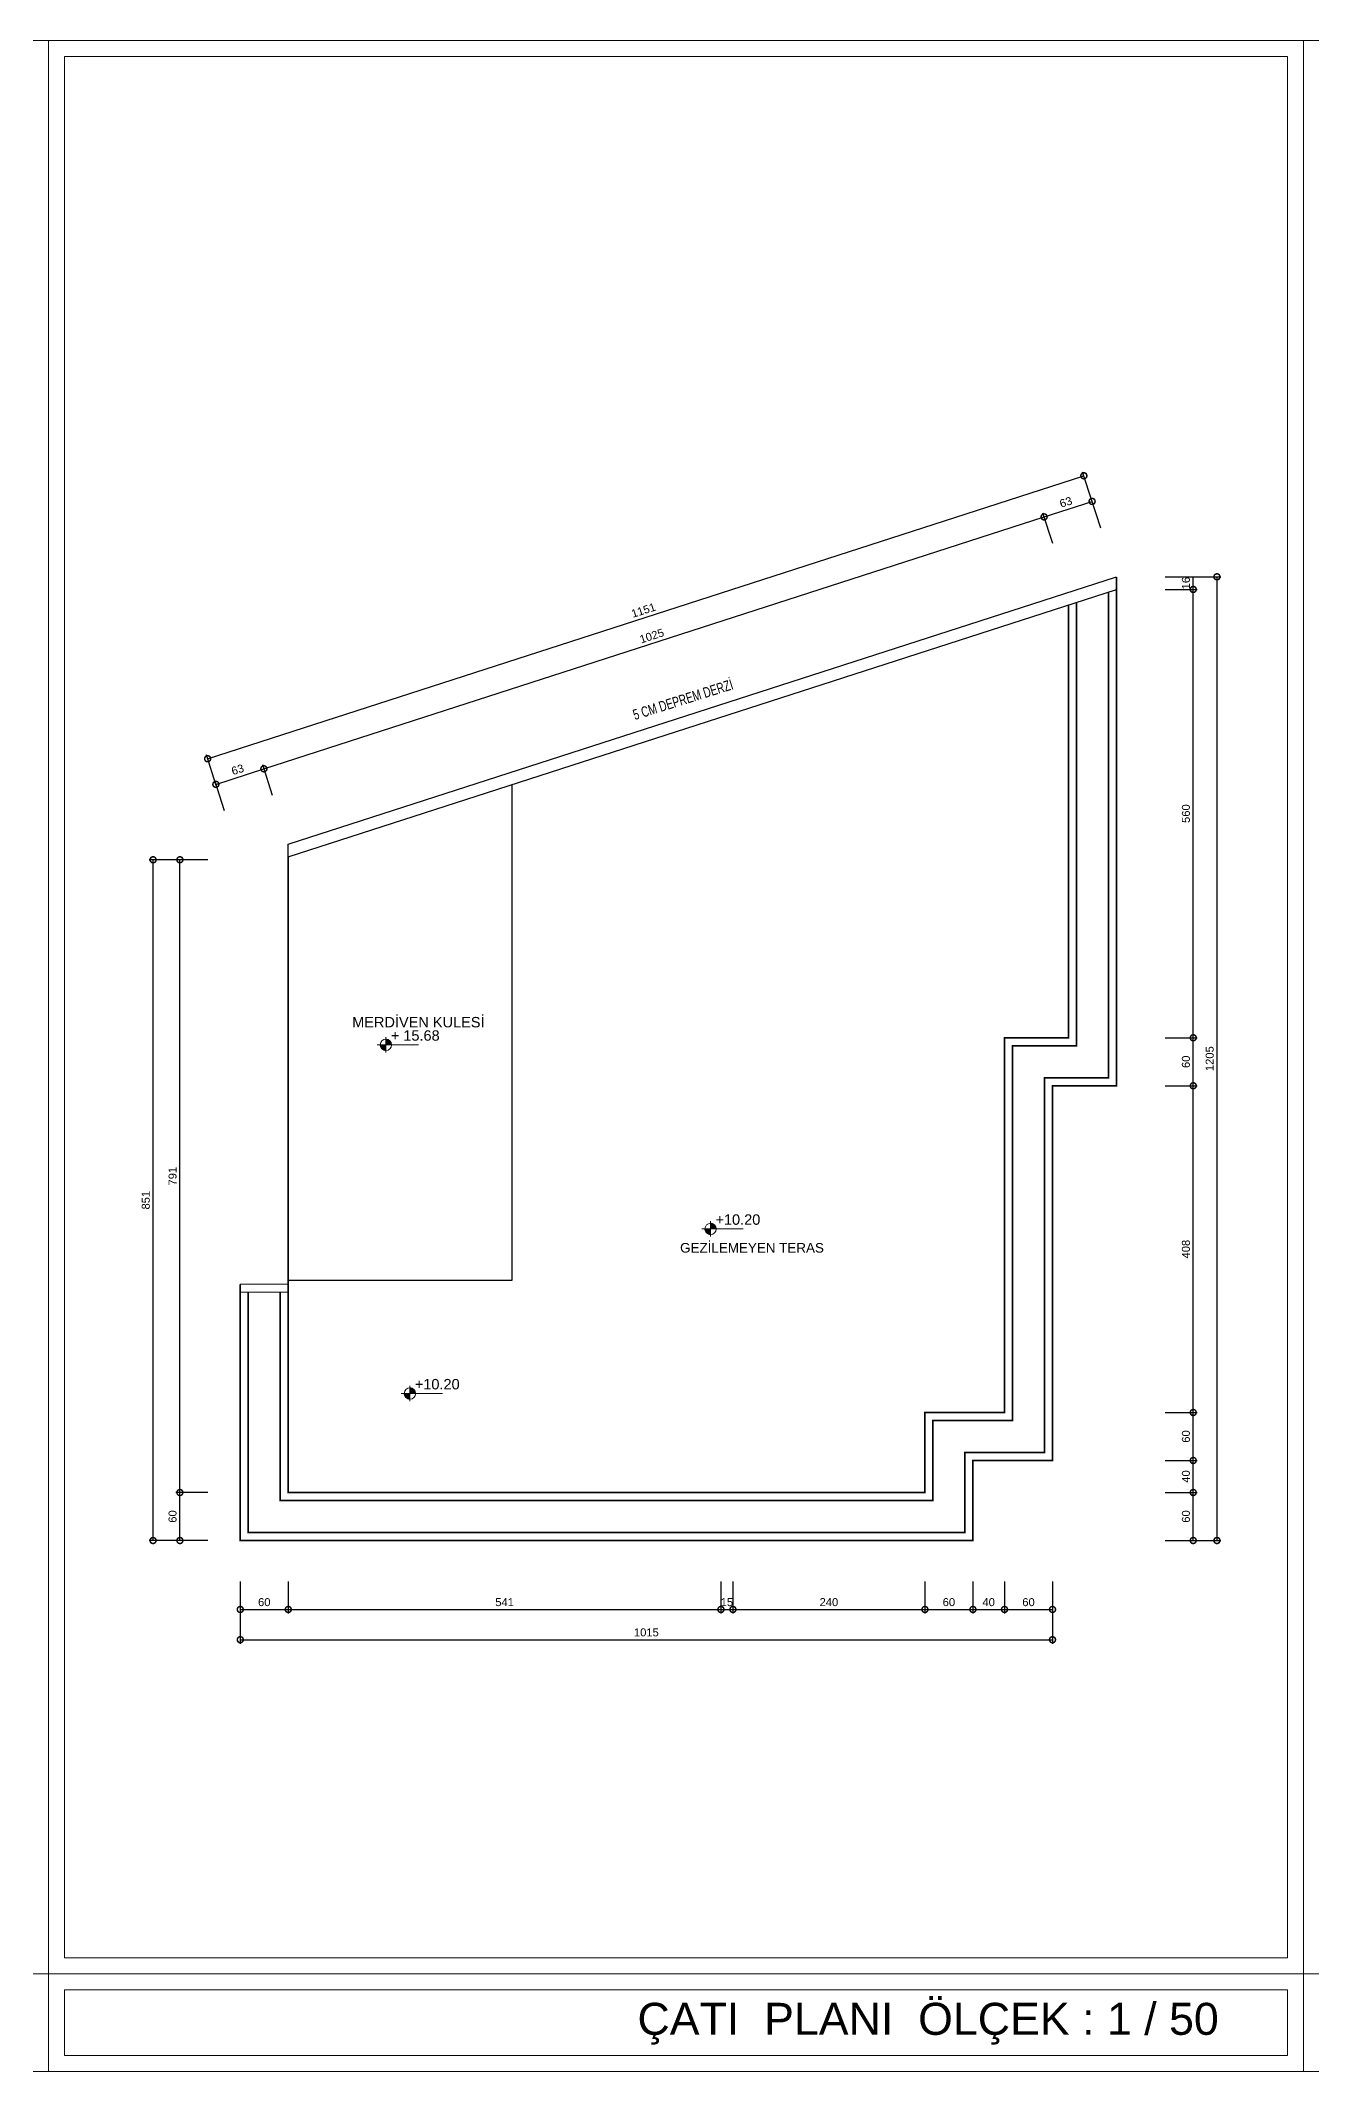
# Model space of a CAD drawing. Header units: millimetres. Extents: x 7519 to 33116, y -1769 to 3101.
# Drawn here: x 22462 to 24051, y 562 to 3101 of the extents above; entities that cross this region are included whole.
import ezdxf

# ---------------------------------------------------------------- set-up
doc = ezdxf.new("R2010")
doc.units = ezdxf.units.MM
doc.linetypes.add('ACAD_ISO04W100', pattern=[30, 24, -3, 0, -3])
for name, color, linetype, lineweight in [('iç ölçü x', 20, 'Continuous', 9), ('KOT_ŞABLON', 6, 'Continuous', 0), ('tarama', 157, 'Continuous', 15)]:
    doc.layers.add(name, color=color, linetype=linetype, lineweight=lineweight)
doc.styles.add('ARIAL', font='arial.ttf', dxfattribs={"height": 10})
doc.styles.get("Standard").update_dxf_attribs({"font": 'arial.ttf'})
doc.dimstyles.new('KESİT', dxfattribs={"dimscale": 0, "dimtxt": 10, "dimasz": 15, "dimexe": 5, "dimexo": 5, "dimgap": 4, "dimtad": 1, "dimdec": 0, "dimdsep": 46, "dimtxsty": 'ARIAL', "dimblk": 'DOTSMALL', "dimcen": -2, "dimclrd": 256, "dimclre": 8, "dimclrt": 4, "dimadec": 0, "dimazin": 0, "dimtfac": 0.533333, "dimtdec": 0, "dimtix": 1, "dimtmove": 2, "dimatfit": 3, "dimldrblk": 'DOTSMALL', "dimfxl": 35, "dimfxlon": 1, "dimtolj": 1, "dimarcsym": 0})

# ---------------------------------------------------------------- blocks, each defined once
blk = doc.blocks.new('_DotSmall')
at = {"color": 0, "linetype": 'ByBlock', "const_width": 0.5}
blk.add_lwpolyline([(-0.0625, 0, 1), (0.0625, 0, 1)], format="xyb", close=True, dxfattribs=at)
blk = doc.blocks.new('*D279')
at = {"layer": 'Defpoints', "color": 0, "lineweight": 100, "transparency": 16777216}
for p in [(22711.7, 1225.9), (22771.7, 1225.9), (22771.7, 1139.7)]:
    blk.add_point(p, dxfattribs=at)
at = {"layer": 'iç ölçü x', "color": 8, "lineweight": -2, "transparency": 16777216}
for p, q in [((22711.7, 1174.7), (22711.7, 1134.7)), ((22771.7, 1174.7), (22771.7, 1134.7))]:
    blk.add_line(p, q, dxfattribs=at)
at = {"layer": 'iç ölçü x', "lineweight": -2, "transparency": 16777216}
blk.add_line((22711.7, 1139.7), (22771.7, 1139.7), dxfattribs=at)
at = {"layer": 'iç ölçü x', "lineweight": -2, "transparency": 16777216, "xscale": 15, "yscale": 15, "zscale": 15, "rotation": 180}
blk.add_blockref('_DotSmall', (22711.7, 1139.7), dxfattribs=at)
at = {"layer": 'iç ölçü x', "lineweight": -2, "transparency": 16777216, "xscale": 15, "yscale": 15, "zscale": 15}
blk.add_blockref('_DotSmall', (22771.7, 1139.7), dxfattribs=at)
at = {"layer": 'iç ölçü x', "color": 4, "transparency": 16777216, "insert": (22741.7, 1148.8), "char_height": 10, "attachment_point": 5, "style": 'ARIAL'}
blk.add_mtext('\\A1;60', dxfattribs=at)
blk = doc.blocks.new('*D280')
at = {"layer": 'Defpoints', "color": 0, "lineweight": 100, "transparency": 16777216}
for p in [(23312.5, 1285.9), (22771.7, 1225.9), (23312.5, 1139.7)]:
    blk.add_point(p, dxfattribs=at)
at = {"layer": 'iç ölçü x', "color": 8, "lineweight": -2, "transparency": 16777216}
for p, q in [((22771.7, 1174.7), (22771.7, 1134.7)), ((23312.5, 1174.7), (23312.5, 1134.7))]:
    blk.add_line(p, q, dxfattribs=at)
at = {"layer": 'iç ölçü x', "lineweight": -2, "transparency": 16777216}
blk.add_line((22771.7, 1139.7), (23312.5, 1139.7), dxfattribs=at)
at = {"layer": 'iç ölçü x', "lineweight": -2, "transparency": 16777216, "xscale": 15, "yscale": 15, "zscale": 15, "rotation": 180}
blk.add_blockref('_DotSmall', (22771.7, 1139.7), dxfattribs=at)
at = {"layer": 'iç ölçü x', "lineweight": -2, "transparency": 16777216, "xscale": 15, "yscale": 15, "zscale": 15}
blk.add_blockref('_DotSmall', (23312.5, 1139.7), dxfattribs=at)
at = {"layer": 'iç ölçü x', "color": 4, "transparency": 16777216, "insert": (23042.1, 1148.8), "char_height": 10, "attachment_point": 5, "style": 'ARIAL'}
blk.add_mtext('\\A1;541', dxfattribs=at)
blk = doc.blocks.new('*D281')
at = {"layer": 'Defpoints', "color": 0, "lineweight": 100, "transparency": 16777216}
for p in [(23312.5, 1285.9), (23327.5, 1285.9), (23327.5, 1139.7)]:
    blk.add_point(p, dxfattribs=at)
at = {"layer": 'iç ölçü x', "color": 8, "lineweight": -2, "transparency": 16777216}
for p, q in [((23312.5, 1174.7), (23312.5, 1134.7)), ((23327.5, 1174.7), (23327.5, 1134.7))]:
    blk.add_line(p, q, dxfattribs=at)
at = {"layer": 'iç ölçü x', "lineweight": -2, "transparency": 16777216}
blk.add_line((23312.5, 1139.7), (23327.5, 1139.7), dxfattribs=at)
at = {"layer": 'iç ölçü x', "color": 4, "transparency": 16777216, "insert": (23320, 1148.8), "char_height": 10, "attachment_point": 5, "style": 'ARIAL'}
blk.add_mtext('\\A1;15', dxfattribs=at)
blk = doc.blocks.new('*D282')
at = {"layer": 'Defpoints', "color": 0, "lineweight": 100, "transparency": 16777216}
for p in [(23327.5, 1285.9), (23567.5, 1285.9), (23567.5, 1139.7)]:
    blk.add_point(p, dxfattribs=at)
at = {"layer": 'iç ölçü x', "color": 8, "lineweight": -2, "transparency": 16777216}
for p, q in [((23327.5, 1174.7), (23327.5, 1134.7)), ((23567.5, 1174.7), (23567.5, 1134.7))]:
    blk.add_line(p, q, dxfattribs=at)
at = {"layer": 'iç ölçü x', "lineweight": -2, "transparency": 16777216}
blk.add_line((23327.5, 1139.7), (23567.5, 1139.7), dxfattribs=at)
at = {"layer": 'iç ölçü x', "lineweight": -2, "transparency": 16777216, "xscale": 15, "yscale": 15, "zscale": 15, "rotation": 180}
blk.add_blockref('_DotSmall', (23327.5, 1139.7), dxfattribs=at)
at = {"layer": 'iç ölçü x', "lineweight": -2, "transparency": 16777216, "xscale": 15, "yscale": 15, "zscale": 15}
blk.add_blockref('_DotSmall', (23567.5, 1139.7), dxfattribs=at)
at = {"layer": 'iç ölçü x', "color": 4, "transparency": 16777216, "insert": (23447.5, 1148.8), "char_height": 10, "attachment_point": 5, "style": 'ARIAL'}
blk.add_mtext('\\A1;240', dxfattribs=at)
blk = doc.blocks.new('*D283')
at = {"layer": 'Defpoints', "color": 0, "lineweight": 100, "transparency": 16777216}
for p in [(23567.5, 1285.9), (23627.5, 1225.9), (23627.5, 1139.7)]:
    blk.add_point(p, dxfattribs=at)
at = {"layer": 'iç ölçü x', "color": 8, "lineweight": -2, "transparency": 16777216}
for p, q in [((23567.5, 1174.7), (23567.5, 1134.7)), ((23627.5, 1174.7), (23627.5, 1134.7))]:
    blk.add_line(p, q, dxfattribs=at)
at = {"layer": 'iç ölçü x', "lineweight": -2, "transparency": 16777216}
blk.add_line((23567.5, 1139.7), (23627.5, 1139.7), dxfattribs=at)
at = {"layer": 'iç ölçü x', "lineweight": -2, "transparency": 16777216, "xscale": 15, "yscale": 15, "zscale": 15, "rotation": 180}
blk.add_blockref('_DotSmall', (23567.5, 1139.7), dxfattribs=at)
at = {"layer": 'iç ölçü x', "lineweight": -2, "transparency": 16777216, "xscale": 15, "yscale": 15, "zscale": 15}
blk.add_blockref('_DotSmall', (23627.5, 1139.7), dxfattribs=at)
at = {"layer": 'iç ölçü x', "color": 4, "transparency": 16777216, "insert": (23597.5, 1148.8), "char_height": 10, "attachment_point": 5, "style": 'ARIAL'}
blk.add_mtext('\\A1;60', dxfattribs=at)
blk = doc.blocks.new('*D284')
at = {"layer": 'Defpoints', "color": 0, "lineweight": 100, "transparency": 16777216}
for p in [(23667, 1385.9), (23627.5, 1225.9), (23667, 1139.7)]:
    blk.add_point(p, dxfattribs=at)
at = {"layer": 'iç ölçü x', "color": 8, "lineweight": -2, "transparency": 16777216}
for p, q in [((23627.5, 1174.7), (23627.5, 1134.7)), ((23667, 1174.7), (23667, 1134.7))]:
    blk.add_line(p, q, dxfattribs=at)
at = {"layer": 'iç ölçü x', "lineweight": -2, "transparency": 16777216}
blk.add_line((23627.5, 1139.7), (23667, 1139.7), dxfattribs=at)
at = {"layer": 'iç ölçü x', "lineweight": -2, "transparency": 16777216, "xscale": 15, "yscale": 15, "zscale": 15, "rotation": 180}
blk.add_blockref('_DotSmall', (23627.5, 1139.7), dxfattribs=at)
at = {"layer": 'iç ölçü x', "lineweight": -2, "transparency": 16777216, "xscale": 15, "yscale": 15, "zscale": 15}
blk.add_blockref('_DotSmall', (23667, 1139.7), dxfattribs=at)
at = {"layer": 'iç ölçü x', "color": 4, "transparency": 16777216, "insert": (23647.2, 1148.8), "char_height": 10, "attachment_point": 5, "style": 'ARIAL'}
blk.add_mtext('\\A1;40', dxfattribs=at)
blk = doc.blocks.new('*D285')
at = {"layer": 'Defpoints', "color": 0, "lineweight": 100, "transparency": 16777216}
for p in [(23667, 1385.9), (23727, 1325.9), (23727, 1139.7)]:
    blk.add_point(p, dxfattribs=at)
at = {"layer": 'iç ölçü x', "color": 8, "lineweight": -2, "transparency": 16777216}
for p, q in [((23667, 1174.7), (23667, 1134.7)), ((23727, 1174.7), (23727, 1134.7))]:
    blk.add_line(p, q, dxfattribs=at)
at = {"layer": 'iç ölçü x', "lineweight": -2, "transparency": 16777216}
blk.add_line((23667, 1139.7), (23727, 1139.7), dxfattribs=at)
at = {"layer": 'iç ölçü x', "lineweight": -2, "transparency": 16777216, "xscale": 15, "yscale": 15, "zscale": 15, "rotation": 180}
blk.add_blockref('_DotSmall', (23667, 1139.7), dxfattribs=at)
at = {"layer": 'iç ölçü x', "lineweight": -2, "transparency": 16777216, "xscale": 15, "yscale": 15, "zscale": 15}
blk.add_blockref('_DotSmall', (23727, 1139.7), dxfattribs=at)
at = {"layer": 'iç ölçü x', "color": 4, "transparency": 16777216, "insert": (23697, 1148.8), "char_height": 10, "attachment_point": 5, "style": 'ARIAL'}
blk.add_mtext('\\A1;60', dxfattribs=at)
blk = doc.blocks.new('*D286')
at = {"layer": 'Defpoints', "color": 0, "lineweight": 100, "transparency": 16777216}
for p in [(22711.7, 1174.7), (23727, 1174.7), (23727, 1101.9)]:
    blk.add_point(p, dxfattribs=at)
at = {"layer": 'iç ölçü x', "color": 8, "lineweight": -2, "transparency": 16777216}
for p, q in [((22711.7, 1136.9), (22711.7, 1096.9)), ((23727, 1136.9), (23727, 1096.9))]:
    blk.add_line(p, q, dxfattribs=at)
at = {"layer": 'iç ölçü x', "lineweight": -2, "transparency": 16777216}
blk.add_line((22711.7, 1101.9), (23727, 1101.9), dxfattribs=at)
at = {"layer": 'iç ölçü x', "lineweight": -2, "transparency": 16777216, "xscale": 15, "yscale": 15, "zscale": 15, "rotation": 180}
blk.add_blockref('_DotSmall', (22711.7, 1101.9), dxfattribs=at)
at = {"layer": 'iç ölçü x', "lineweight": -2, "transparency": 16777216, "xscale": 15, "yscale": 15, "zscale": 15}
blk.add_blockref('_DotSmall', (23727, 1101.9), dxfattribs=at)
at = {"layer": 'iç ölçü x', "color": 4, "transparency": 16777216, "insert": (23219.3, 1111), "char_height": 10, "attachment_point": 5, "style": 'ARIAL'}
blk.add_mtext('\\A1;1015', dxfattribs=at)
blk = doc.blocks.new('*D287')
at = {"layer": 'Defpoints', "color": 0, "lineweight": 100, "transparency": 16777216}
for p in [(22741.2, 2190.5), (22771.7, 2096.2), (22711.7, 2076.8)]:
    blk.add_point(p, dxfattribs=at)
at = {"layer": 'iç ölçü x', "lineweight": -2, "transparency": 16777216}
blk.add_line((22681.2, 2171.1), (22741.2, 2190.5), dxfattribs=at)
at = {"layer": 'iç ölçü x', "color": 8, "lineweight": -2, "transparency": 16777216}
for p, q in [((22752, 2157.2), (22739.7, 2195.3)), ((22692, 2137.8), (22679.7, 2175.9))]:
    blk.add_line(p, q, dxfattribs=at)
at = {"layer": 'iç ölçü x', "lineweight": -2, "transparency": 16777216, "xscale": 15, "yscale": 15, "zscale": 15}
for p, rotation in [((22741.2, 2190.5), 17.89537143019461), ((22681.2, 2171.1), 197.8953714301946)]:
    blk.add_blockref('_DotSmall', p, dxfattribs=dict(at, rotation=rotation))
at = {"layer": 'iç ölçü x', "color": 4, "transparency": 16777216, "insert": (22708.4, 2189.5), "char_height": 10, "attachment_point": 5, "rotation": 17.8954, "style": 'ARIAL'}
blk.add_mtext('\\A1;63', dxfattribs=at)
blk = doc.blocks.new('*D288')
at = {"layer": 'Defpoints', "color": 0, "lineweight": 100, "transparency": 16777216}
for p in [(23716.5, 2505.4), (23747, 2411.1), (22771.7, 2096.2)]:
    blk.add_point(p, dxfattribs=at)
at = {"layer": 'iç ölçü x', "lineweight": -2, "transparency": 16777216}
blk.add_line((22741.2, 2190.5), (23716.5, 2505.4), dxfattribs=at)
at = {"layer": 'iç ölçü x', "color": 8, "lineweight": -2, "transparency": 16777216}
for p, q in [((23727.3, 2472.1), (23715, 2510.2)), ((22752, 2157.2), (22739.7, 2195.3))]:
    blk.add_line(p, q, dxfattribs=at)
at = {"layer": 'iç ölçü x', "lineweight": -2, "transparency": 16777216, "xscale": 15, "yscale": 15, "zscale": 15}
for p, rotation in [((23716.5, 2505.4), 17.8953714301946), ((22741.2, 2190.5), 197.8953714301946)]:
    blk.add_blockref('_DotSmall', p, dxfattribs=dict(at, rotation=rotation))
at = {"layer": 'iç ölçü x', "color": 4, "transparency": 16777216, "insert": (23226.1, 2356.6), "char_height": 10, "attachment_point": 5, "rotation": 17.8954, "style": 'ARIAL'}
blk.add_mtext('\\A1;1025', dxfattribs=at)
blk = doc.blocks.new('*D289')
at = {"layer": 'Defpoints', "color": 0, "lineweight": 100, "transparency": 16777216}
for p in [(23776.5, 2524.8), (23807, 2430.5), (23747, 2411.1)]:
    blk.add_point(p, dxfattribs=at)
at = {"layer": 'iç ölçü x', "lineweight": -2, "transparency": 16777216}
blk.add_line((23716.5, 2505.4), (23776.5, 2524.8), dxfattribs=at)
at = {"layer": 'iç ölçü x', "color": 8, "lineweight": -2, "transparency": 16777216}
for p, q in [((23787.3, 2491.5), (23775, 2529.6)), ((23727.3, 2472.1), (23715, 2510.2))]:
    blk.add_line(p, q, dxfattribs=at)
at = {"layer": 'iç ölçü x', "lineweight": -2, "transparency": 16777216, "xscale": 15, "yscale": 15, "zscale": 15}
for p, rotation in [((23776.5, 2524.8), 17.8953714301946), ((23716.5, 2505.4), 197.8953714301946)]:
    blk.add_blockref('_DotSmall', p, dxfattribs=dict(at, rotation=rotation))
at = {"layer": 'iç ölçü x', "color": 4, "transparency": 16777216, "insert": (23743.7, 2523.8), "char_height": 10, "attachment_point": 5, "rotation": 17.8954, "style": 'ARIAL'}
blk.add_mtext('\\A1;63', dxfattribs=at)
blk = doc.blocks.new('*D290')
at = {"layer": 'Defpoints', "color": 0, "lineweight": 100, "transparency": 16777216}
for p in [(23766.2, 2556.8), (23787.3, 2491.5), (22692, 2137.8)]:
    blk.add_point(p, dxfattribs=at)
at = {"layer": 'iç ölçü x', "lineweight": -2, "transparency": 16777216}
blk.add_line((22670.9, 2203.1), (23766.2, 2556.8), dxfattribs=at)
at = {"layer": 'iç ölçü x', "color": 8, "lineweight": -2, "transparency": 16777216}
for p, q in [((23776.9, 2523.5), (23764.6, 2561.5)), ((22681.7, 2169.8), (22669.4, 2207.9))]:
    blk.add_line(p, q, dxfattribs=at)
at = {"layer": 'iç ölçü x', "lineweight": -2, "transparency": 16777216, "xscale": 15, "yscale": 15, "zscale": 15}
for p, rotation in [((23766.2, 2556.8), 17.89537143019628), ((22670.9, 2203.1), 197.8953714301963)]:
    blk.add_blockref('_DotSmall', p, dxfattribs=dict(at, rotation=rotation))
at = {"layer": 'iç ölçü x', "color": 4, "transparency": 16777216, "insert": (23215.7, 2388.6), "char_height": 10, "attachment_point": 5, "rotation": 17.8954, "style": 'ARIAL'}
blk.add_mtext('\\A1;1151', dxfattribs=at)
blk = doc.blocks.new('*D291')
at = {"layer": 'Defpoints', "color": 0, "lineweight": 100, "transparency": 16777216}
for p in [(22636.2, 1285.9), (22711.7, 1285.9), (22711.7, 1225.9)]:
    blk.add_point(p, dxfattribs=at)
at = {"layer": 'iç ölçü x', "color": 8, "lineweight": -2, "transparency": 16777216}
for p, q in [((22671.2, 1285.9), (22631.2, 1285.9)), ((22671.2, 1225.9), (22631.2, 1225.9))]:
    blk.add_line(p, q, dxfattribs=at)
at = {"layer": 'iç ölçü x', "lineweight": -2, "transparency": 16777216}
blk.add_line((22636.2, 1225.9), (22636.2, 1285.9), dxfattribs=at)
at = {"layer": 'iç ölçü x', "lineweight": -2, "transparency": 16777216, "xscale": 15, "yscale": 15, "zscale": 15}
for p, rotation in [((22636.2, 1285.9), 90), ((22636.2, 1225.9), 270)]:
    blk.add_blockref('_DotSmall', p, dxfattribs=dict(at, rotation=rotation))
at = {"layer": 'iç ölçü x', "color": 4, "transparency": 16777216, "insert": (22627.1, 1255.9), "char_height": 10, "attachment_point": 5, "rotation": 90, "style": 'ARIAL'}
blk.add_mtext('\\A1;60', dxfattribs=at)
blk = doc.blocks.new('*D292')
at = {"layer": 'Defpoints', "color": 0, "lineweight": 100, "transparency": 16777216}
for p in [(22636.2, 2076.8), (22711.7, 2076.8), (22711.7, 1285.9)]:
    blk.add_point(p, dxfattribs=at)
at = {"layer": 'iç ölçü x', "color": 8, "lineweight": -2, "transparency": 16777216}
for p, q in [((22671.2, 2076.8), (22631.2, 2076.8)), ((22671.2, 1285.9), (22631.2, 1285.9))]:
    blk.add_line(p, q, dxfattribs=at)
at = {"layer": 'iç ölçü x', "lineweight": -2, "transparency": 16777216}
blk.add_line((22636.2, 1285.9), (22636.2, 2076.8), dxfattribs=at)
at = {"layer": 'iç ölçü x', "lineweight": -2, "transparency": 16777216, "xscale": 15, "yscale": 15, "zscale": 15}
for p, rotation in [((22636.2, 2076.8), 90), ((22636.2, 1285.9), 270)]:
    blk.add_blockref('_DotSmall', p, dxfattribs=dict(at, rotation=rotation))
at = {"layer": 'iç ölçü x', "color": 4, "transparency": 16777216, "insert": (22627.1, 1681.3), "char_height": 10, "attachment_point": 5, "rotation": 90, "style": 'ARIAL'}
blk.add_mtext('\\A1;791', dxfattribs=at)
blk = doc.blocks.new('*D293')
at = {"layer": 'Defpoints', "color": 0, "lineweight": 100, "transparency": 16777216}
for p in [(22602.7, 2076.8), (22711.7, 2076.8), (22711.7, 1225.9)]:
    blk.add_point(p, dxfattribs=at)
at = {"layer": 'iç ölçü x', "color": 8, "lineweight": -2, "transparency": 16777216}
for p, q in [((22637.7, 2076.8), (22597.7, 2076.8)), ((22637.7, 1225.9), (22597.7, 1225.9))]:
    blk.add_line(p, q, dxfattribs=at)
at = {"layer": 'iç ölçü x', "lineweight": -2, "transparency": 16777216}
blk.add_line((22602.7, 1225.9), (22602.7, 2076.8), dxfattribs=at)
at = {"layer": 'iç ölçü x', "lineweight": -2, "transparency": 16777216, "xscale": 15, "yscale": 15, "zscale": 15}
for p, rotation in [((22602.7, 2076.8), 90), ((22602.7, 1225.9), 270)]:
    blk.add_blockref('_DotSmall', p, dxfattribs=dict(at, rotation=rotation))
at = {"layer": 'iç ölçü x', "color": 4, "transparency": 16777216, "insert": (22593.6, 1651.3), "char_height": 10, "attachment_point": 5, "rotation": 90, "style": 'ARIAL'}
blk.add_mtext('\\A1;851', dxfattribs=at)
blk = doc.blocks.new('*D294')
at = {"layer": 'Defpoints', "color": 0, "lineweight": 100, "transparency": 16777216}
for p in [(23567.5, 1285.9), (23902.9, 1285.9), (23627.5, 1225.9)]:
    blk.add_point(p, dxfattribs=at)
at = {"layer": 'iç ölçü x', "color": 8, "lineweight": -2, "transparency": 16777216}
for p, q in [((23867.9, 1285.9), (23907.9, 1285.9)), ((23867.9, 1225.9), (23907.9, 1225.9))]:
    blk.add_line(p, q, dxfattribs=at)
at = {"layer": 'iç ölçü x', "lineweight": -2, "transparency": 16777216}
blk.add_line((23902.9, 1225.9), (23902.9, 1285.9), dxfattribs=at)
at = {"layer": 'iç ölçü x', "lineweight": -2, "transparency": 16777216, "xscale": 15, "yscale": 15, "zscale": 15}
for p, rotation in [((23902.9, 1285.9), 90), ((23902.9, 1225.9), 270)]:
    blk.add_blockref('_DotSmall', p, dxfattribs=dict(at, rotation=rotation))
at = {"layer": 'iç ölçü x', "color": 4, "transparency": 16777216, "insert": (23893.8, 1255.9), "char_height": 10, "attachment_point": 5, "rotation": 90, "style": 'ARIAL'}
blk.add_mtext('\\A1;60', dxfattribs=at)
blk = doc.blocks.new('*D295')
at = {"layer": 'Defpoints', "color": 0, "lineweight": 100, "transparency": 16777216}
for p in [(23727, 1325.9), (23902.9, 1325.9), (23567.5, 1285.9)]:
    blk.add_point(p, dxfattribs=at)
at = {"layer": 'iç ölçü x', "color": 8, "lineweight": -2, "transparency": 16777216}
for p, q in [((23867.9, 1325.9), (23907.9, 1325.9)), ((23867.9, 1285.9), (23907.9, 1285.9))]:
    blk.add_line(p, q, dxfattribs=at)
at = {"layer": 'iç ölçü x', "lineweight": -2, "transparency": 16777216}
blk.add_line((23902.9, 1285.9), (23902.9, 1325.9), dxfattribs=at)
at = {"layer": 'iç ölçü x', "lineweight": -2, "transparency": 16777216, "xscale": 15, "yscale": 15, "zscale": 15}
for p, rotation in [((23902.9, 1325.9), 90), ((23902.9, 1285.9), 270)]:
    blk.add_blockref('_DotSmall', p, dxfattribs=dict(at, rotation=rotation))
at = {"layer": 'iç ölçü x', "color": 4, "transparency": 16777216, "insert": (23893.8, 1305.9), "char_height": 10, "attachment_point": 5, "rotation": 90, "style": 'ARIAL'}
blk.add_mtext('\\A1;40', dxfattribs=at)
blk = doc.blocks.new('*D296')
at = {"layer": 'Defpoints', "color": 0, "lineweight": 100, "transparency": 16777216}
for p in [(23667, 1385.9), (23902.9, 1385.9), (23727, 1325.9)]:
    blk.add_point(p, dxfattribs=at)
at = {"layer": 'iç ölçü x', "color": 8, "lineweight": -2, "transparency": 16777216}
for p, q in [((23867.9, 1385.9), (23907.9, 1385.9)), ((23867.9, 1325.9), (23907.9, 1325.9))]:
    blk.add_line(p, q, dxfattribs=at)
at = {"layer": 'iç ölçü x', "lineweight": -2, "transparency": 16777216}
blk.add_line((23902.9, 1325.9), (23902.9, 1385.9), dxfattribs=at)
at = {"layer": 'iç ölçü x', "lineweight": -2, "transparency": 16777216, "xscale": 15, "yscale": 15, "zscale": 15}
for p, rotation in [((23902.9, 1385.9), 90), ((23902.9, 1325.9), 270)]:
    blk.add_blockref('_DotSmall', p, dxfattribs=dict(at, rotation=rotation))
at = {"layer": 'iç ölçü x', "color": 4, "transparency": 16777216, "insert": (23893.8, 1355.9), "char_height": 10, "attachment_point": 5, "rotation": 90, "style": 'ARIAL'}
blk.add_mtext('\\A1;60', dxfattribs=at)
blk = doc.blocks.new('*D297')
at = {"layer": 'Defpoints', "color": 0, "lineweight": 100, "transparency": 16777216}
for p in [(23807, 1794.3), (23902.9, 1794.3), (23667, 1385.9)]:
    blk.add_point(p, dxfattribs=at)
at = {"layer": 'iç ölçü x', "color": 8, "lineweight": -2, "transparency": 16777216}
for p, q in [((23867.9, 1794.3), (23907.9, 1794.3)), ((23867.9, 1385.9), (23907.9, 1385.9))]:
    blk.add_line(p, q, dxfattribs=at)
at = {"layer": 'iç ölçü x', "lineweight": -2, "transparency": 16777216}
blk.add_line((23902.9, 1385.9), (23902.9, 1794.3), dxfattribs=at)
at = {"layer": 'iç ölçü x', "lineweight": -2, "transparency": 16777216, "xscale": 15, "yscale": 15, "zscale": 15}
for p, rotation in [((23902.9, 1794.3), 90), ((23902.9, 1385.9), 270)]:
    blk.add_blockref('_DotSmall', p, dxfattribs=dict(at, rotation=rotation))
at = {"layer": 'iç ölçü x', "color": 4, "transparency": 16777216, "insert": (23893.8, 1590.1), "char_height": 10, "attachment_point": 5, "rotation": 90, "style": 'ARIAL'}
blk.add_mtext('\\A1;408', dxfattribs=at)
blk = doc.blocks.new('*D298')
at = {"layer": 'Defpoints', "color": 0, "lineweight": 100, "transparency": 16777216}
for p in [(23747, 1854.3), (23902.9, 1854.3), (23807, 1794.3)]:
    blk.add_point(p, dxfattribs=at)
at = {"layer": 'iç ölçü x', "color": 8, "lineweight": -2, "transparency": 16777216}
for p, q in [((23867.9, 1854.3), (23907.9, 1854.3)), ((23867.9, 1794.3), (23907.9, 1794.3))]:
    blk.add_line(p, q, dxfattribs=at)
at = {"layer": 'iç ölçü x', "lineweight": -2, "transparency": 16777216}
blk.add_line((23902.9, 1794.3), (23902.9, 1854.3), dxfattribs=at)
at = {"layer": 'iç ölçü x', "lineweight": -2, "transparency": 16777216, "xscale": 15, "yscale": 15, "zscale": 15}
for p, rotation in [((23902.9, 1854.3), 90), ((23902.9, 1794.3), 270)]:
    blk.add_blockref('_DotSmall', p, dxfattribs=dict(at, rotation=rotation))
at = {"layer": 'iç ölçü x', "color": 4, "transparency": 16777216, "insert": (23893.8, 1824.3), "char_height": 10, "attachment_point": 5, "rotation": 90, "style": 'ARIAL'}
blk.add_mtext('\\A1;60', dxfattribs=at)
blk = doc.blocks.new('*D299')
at = {"layer": 'Defpoints', "color": 0, "lineweight": 100, "transparency": 16777216}
for p in [(23807, 2414.7), (23902.9, 2414.7), (23747, 1854.3)]:
    blk.add_point(p, dxfattribs=at)
at = {"layer": 'iç ölçü x', "color": 8, "lineweight": -2, "transparency": 16777216}
for p, q in [((23867.9, 2414.7), (23907.9, 2414.7)), ((23867.9, 1854.3), (23907.9, 1854.3))]:
    blk.add_line(p, q, dxfattribs=at)
at = {"layer": 'iç ölçü x', "lineweight": -2, "transparency": 16777216}
blk.add_line((23902.9, 1854.3), (23902.9, 2414.7), dxfattribs=at)
at = {"layer": 'iç ölçü x', "lineweight": -2, "transparency": 16777216, "xscale": 15, "yscale": 15, "zscale": 15}
for p, rotation in [((23902.9, 2414.7), 90), ((23902.9, 1854.3), 270)]:
    blk.add_blockref('_DotSmall', p, dxfattribs=dict(at, rotation=rotation))
at = {"layer": 'iç ölçü x', "color": 4, "transparency": 16777216, "insert": (23893.8, 2134.5), "char_height": 10, "attachment_point": 5, "rotation": 90, "style": 'ARIAL'}
blk.add_mtext('\\A1;560', dxfattribs=at)
blk = doc.blocks.new('*D300')
at = {"layer": 'Defpoints', "color": 0, "lineweight": 100, "transparency": 16777216}
for p in [(23807, 2430.5), (23807, 2414.7), (23902.9, 2430.5)]:
    blk.add_point(p, dxfattribs=at)
at = {"layer": 'iç ölçü x', "color": 8, "lineweight": -2, "transparency": 16777216}
for p, q in [((23867.9, 2430.5), (23907.9, 2430.5)), ((23867.9, 2414.7), (23907.9, 2414.7))]:
    blk.add_line(p, q, dxfattribs=at)
at = {"layer": 'iç ölçü x', "lineweight": -2, "transparency": 16777216}
blk.add_line((23902.9, 2414.7), (23902.9, 2430.5), dxfattribs=at)
at = {"layer": 'iç ölçü x', "color": 4, "transparency": 16777216, "insert": (23893.8, 2422.6), "char_height": 10, "attachment_point": 5, "rotation": 90, "style": 'ARIAL'}
blk.add_mtext('\\A1;16', dxfattribs=at)
blk = doc.blocks.new('*D301')
at = {"layer": 'Defpoints', "color": 0, "lineweight": 100, "transparency": 16777216}
for p in [(23867.9, 2430.5), (23867.9, 1225.9), (23932.6, 1225.9)]:
    blk.add_point(p, dxfattribs=at)
at = {"layer": 'iç ölçü x', "color": 8, "lineweight": -2, "transparency": 16777216}
for p, q in [((23897.6, 2430.5), (23937.6, 2430.5)), ((23897.6, 1225.9), (23937.6, 1225.9))]:
    blk.add_line(p, q, dxfattribs=at)
at = {"layer": 'iç ölçü x', "lineweight": -2, "transparency": 16777216}
blk.add_line((23932.6, 2430.5), (23932.6, 1225.9), dxfattribs=at)
at = {"layer": 'iç ölçü x', "lineweight": -2, "transparency": 16777216, "xscale": 15, "yscale": 15, "zscale": 15}
for p, rotation in [((23932.6, 2430.5), 90), ((23932.6, 1225.9), 270)]:
    blk.add_blockref('_DotSmall', p, dxfattribs=dict(at, rotation=rotation))
at = {"layer": 'iç ölçü x', "color": 4, "transparency": 16777216, "insert": (23923.5, 1828.2), "char_height": 10, "attachment_point": 5, "rotation": 90, "style": 'ARIAL'}
blk.add_mtext('\\A1;1205', dxfattribs=at)
blk = doc.blocks.new('A$C039E5E33')
at = {"layer": 'KOT_ŞABLON'}
h = blk.add_hatch(color=256, dxfattribs=at)
h.dxf.hatch_style = 1
h.paths.add_polyline_path([(-7.1, 0, 0.414214), (0, -7.1), (0, 0)])
h.paths.add_polyline_path([(0, 7.1), (0, 0), (7.1, 0, 0.414214)])
for p in [(0, 9.5), (0, -9.5)]:
    blk.add_line(p, (0, 0), dxfattribs=at)
blk.add_lwpolyline([(40.6, 0), (-10.7, 0)], dxfattribs=at)
blk.add_circle((0, 0), 7.06, dxfattribs=at)
blk = doc.blocks.new('A$C608A78B4')
at = {"layer": 'KOT_ŞABLON'}
h = blk.add_hatch(dxfattribs=at)
h.set_pattern_fill('JIS_LC_8', color=256, scale=0.025)
h.set_pattern_definition([(45, (-1970.74228, 532.69145), (-0.137885822, 0.137885822), []), (45, (-1970.73228, 532.69145), (-0.137885822, 0.137885822), [])])
h.paths.add_polyline_path([(7.1, 0, 0.414214), (0, 7.1), (0, 0)])
h.paths.add_polyline_path([(0, 0), (-7.1, 0, 0.414214), (0, -7.1)])
blk.add_line((0, 7.1), (0, -7.1), dxfattribs=at)
blk.add_lwpolyline([(7.1, 0), (-7.1, 0)], dxfattribs=at)
blk.add_circle((0, 0), 7.06, dxfattribs=at)
at = {"layer": 'iç ölçü x'}
blk.add_blockref('A$C039E5E33', (0, 0), dxfattribs=at)

msp = doc.modelspace()

# ---------------------------------------------------------------- linework, layer by layer
at = {"layer": 'iç ölçü x'}
for points in [[(20903.615, 684.072), (22472.113, 684.072), (22472.113, 3100.74), (20903.615, 3100.74)], [(22472.113, 684.072), (24040.612, 684.072), (24040.612, 3100.74), (22472.113, 3100.74)], [(24040.612, 684.072), (26114.007, 684.072), (26114.007, 3100.74), (24040.612, 3100.74)], [(22492.113, 704.072), (24020.612, 704.072), (24020.612, 3080.74), (22492.113, 3080.74)], [(20903.615, 684.072), (22472.113, 684.072), (22472.113, 562.318), (20903.615, 562.318)], [(22472.113, 684.072), (24040.612, 684.072), (24040.612, 562.318), (22472.113, 562.318)], [(22492.113, 664.072), (24020.612, 664.072), (24020.612, 582.318), (22492.113, 582.318)], [(24040.612, 684.072), (26114.007, 684.072), (26114.007, 562.318), (24040.612, 562.318)]]:
    msp.add_lwpolyline(points, close=True, dxfattribs=at)
at = {"layer": 'tarama', "lineweight": 30}
for p, q in [((22771.684, 2096.176), (23806.963, 2430.47)), ((22771.684, 2080.414), (23806.963, 2414.707)), ((22771.684, 2080.414), (22771.684, 2096.176))]:
    msp.add_line(p, q, dxfattribs=at)
at = {"layer": 'tarama'}
for p, q in [((22771.684, 1546.273), (22711.684, 1546.273)), ((22771.684, 1536.273), (22711.684, 1536.273))]:
    msp.add_line(p, q, dxfattribs=at)
at = {"layer": 'tarama', "const_width": 2}
for points in [[(22711.684, 1546.273), (22711.684, 1225.894), (23627.455, 1225.894), (23627.455, 1325.894), (23726.963, 1325.894), (23726.963, 1794.336), (23806.963, 1794.336), (23806.963, 2430.47)], [(22721.684, 1536.273), (22721.684, 1235.894), (23617.455, 1235.894), (23617.455, 1335.894), (23716.963, 1335.894), (23716.963, 1804.336), (23796.963, 1804.336), (23796.963, 2411.478)], [(22761.684, 1536.273), (22761.684, 1275.894), (23577.455, 1275.894), (23577.455, 1375.894), (23676.963, 1375.894), (23676.963, 1844.336), (23756.963, 1844.336), (23756.963, 2398.562)], [(22771.684, 2080.414), (22771.684, 1285.894), (23567.455, 1285.894), (23567.455, 1385.894), (23666.963, 1385.894), (23666.963, 1854.336), (23746.963, 1854.336), (23746.963, 2395.333)]]:
    msp.add_lwpolyline(points, dxfattribs=at)
at = {"layer": 'tarama', "lineweight": 30}
msp.add_lwpolyline([(22771.684, 2080.414), (22771.684, 1551.273), (23051.684, 1551.219), (23051.684, 2170.826)], dxfattribs=at)

# ---------------------------------------------------------------- block references
at = {"layer": 'iç ölçü x'}
for p in [(22893.694, 1845.488), (23299.547, 1615.427), (22923.716, 1409.658)]:
    msp.add_blockref('A$C608A78B4', p, dxfattribs=at)

# ---------------------------------------------------------------- texts
msp.add_text('GEZİLEMEYEN TERAS', height=12).set_placement((23261.476, 1585.789))
at = {"layer": 'iç ölçü x', "linetype": 'ACAD_ISO04W100', "lineweight": 50, "width": 0.7}
msp.add_text('5 CM DEPREM DERZİ', height=13, rotation=17.421294, dxfattribs=at).set_placement((23205.018, 2251.365))
at = {"layer": 'iç ölçü x'}
for s, height, p in [('MERDİVEN KULESİ', 13, (22851.557, 1867.329)), ('+ 15.68', 13, (22899.85, 1850.643)), ('+10.20', 13, (23305.703, 1620.583)), ('+10.20', 13, (22929.872, 1414.814)), ('ÇATI  PLANI  ÖLÇEK : 1 / 50', 40, (23208.203, 608.009))]:
    msp.add_text(s, height=height, dxfattribs=at).set_placement(p)

# ---------------------------------------------------------------- dimensions: what is measured, and where the dimension line sits
for p1, p2, distance, picture, middle in [((22691.976, 2137.836), (23787.255, 2491.503), 68.599, '*D290', (23215.739, 2388.614)), ((22711.684, 2076.802), (22771.684, 2096.176), 99.136, '*D287', (22708.422, 2189.498))]:
    dim = msp.add_aligned_dim(p1=p1, p2=p2, distance=distance, dimstyle='KESİT', override={"dimscale": 1}, dxfattribs=at)
    dim.commit()
    dim.dimension.update_dxf_attribs({"geometry": picture, "text_midpoint": middle})
for base, p1, p2, angle, picture, middle in [((23776.5, 2524.81), (23746.963, 2411.096), (23806.963, 2430.47), 197.895371, '*D289', (23743.701, 2523.791)), ((23716.5, 2505.436), (22771.684, 2096.176), (23746.963, 2411.096), 197.895371, '*D288', (23226.063, 2356.641)), ((23902.861, 2414.707), (23746.963, 1854.336), (23806.963, 2414.707), 90, '*D299', (23893.756, 2134.522)), ((23902.861, 2430.47), (23806.963, 2414.707), (23806.963, 2430.47), 90, '*D300', (23893.756, 2422.589)), ((23932.578, 1225.894), (23867.861, 2430.47), (23867.861, 1225.894), 90, '*D301', (23923.473, 1828.182)), ((22602.716, 2076.802), (22711.684, 1225.894), (22711.684, 2076.802), 90, '*D293', (22593.61, 1651.348)), ((22636.163, 2076.802), (22711.684, 1285.894), (22711.684, 2076.802), 90, '*D292', (22627.057, 1681.348)), ((23902.861, 1854.336), (23806.963, 1794.336), (23746.963, 1854.336), 90, '*D298', (23893.756, 1824.336)), ((23902.861, 1794.336), (23666.963, 1385.894), (23806.963, 1794.336), 90, '*D297', (23893.756, 1590.115)), ((23902.861, 1385.894), (23726.963, 1325.894), (23666.963, 1385.894), 90, '*D296', (23893.756, 1355.894)), ((23902.861, 1325.894), (23567.455, 1285.894), (23726.963, 1325.894), 90, '*D295', (23893.756, 1305.894)), ((22636.163, 1285.894), (22711.684, 1225.894), (22711.684, 1285.894), 90, '*D291', (22627.057, 1255.894)), ((23902.861, 1285.894), (23627.455, 1225.894), (23567.455, 1285.894), 90, '*D294', (23893.756, 1255.894))]:
    dim = msp.add_linear_dim(base=base, p1=p1, p2=p2, angle=angle, dimstyle='KESİT', override={"dimscale": 1}, dxfattribs=at)
    dim.commit()
    dim.dimension.update_dxf_attribs({"geometry": picture, "text_midpoint": middle})
for base, p1, p2, picture, middle in [((23666.963, 1139.69), (23627.455, 1225.894), (23666.963, 1385.894), '*D284', (23647.209, 1148.796)), ((23726.963, 1139.69), (23666.963, 1385.894), (23726.963, 1325.894), '*D285', (23696.963, 1148.796)), ((23312.455, 1139.69), (22771.684, 1225.894), (23312.455, 1285.894), '*D280', (23042.069, 1148.796)), ((23327.455, 1139.69), (23312.455, 1285.894), (23327.455, 1285.894), '*D281', (23319.955, 1148.796)), ((23567.455, 1139.69), (23327.455, 1285.894), (23567.455, 1285.894), '*D282', (23447.455, 1148.796)), ((23627.455, 1139.69), (23567.455, 1285.894), (23627.455, 1225.894), '*D283', (23597.455, 1148.796)), ((22771.684, 1139.69), (22711.684, 1225.894), (22771.684, 1225.894), '*D279', (22741.684, 1148.796)), ((23726.963, 1101.901), (22711.684, 1174.69), (23726.963, 1174.69), '*D286', (23219.323, 1111.007))]:
    dim = msp.add_linear_dim(base=base, p1=p1, p2=p2, dimstyle='KESİT', override={"dimscale": 1}, dxfattribs=at)
    dim.commit()
    dim.dimension.update_dxf_attribs({"geometry": picture, "text_midpoint": middle})

doc.saveas('drawing.dxf')
